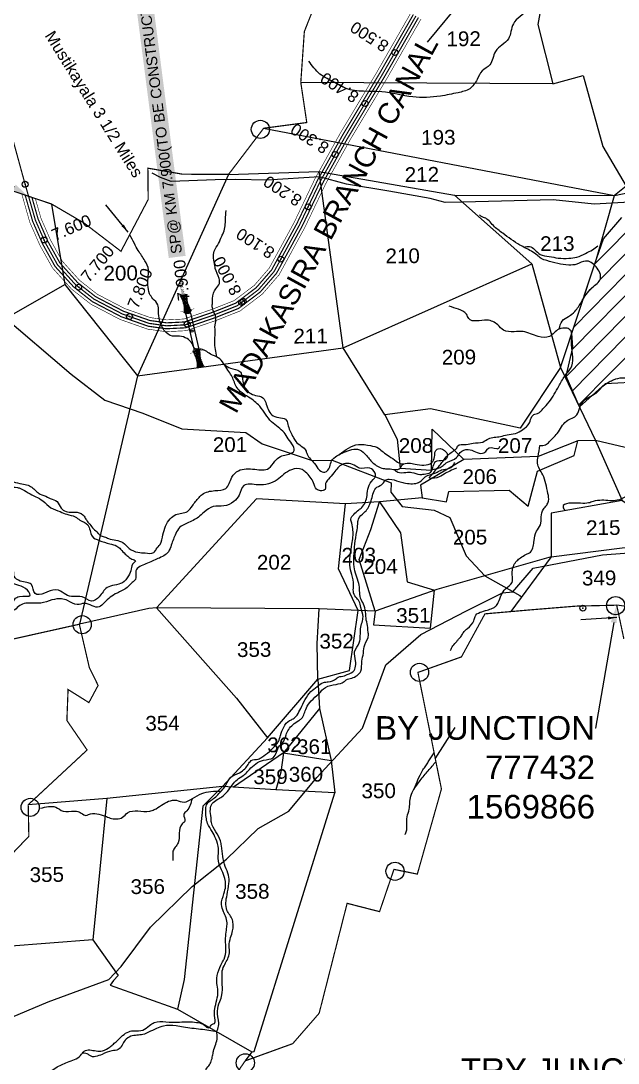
# Model space of a CAD drawing. Header units: inches. Extents: x 775404 to 782774, y 1566046 to 1574394.
# Drawn here: x 776480 to 777492, y 1569095 to 1570861 of the extents above; entities that cross this region are included whole.
import ezdxf
from ezdxf import colors
from ezdxf.entities.mleader import LeaderData, LeaderLine
from ezdxf.enums import TextEntityAlignment as Align
from ezdxf.math import Vec2, Vec3

# ---------------------------------------------------------------- set-up
doc = ezdxf.new("R2010")
doc.units = ezdxf.units.IN
doc.header["$MEASUREMENT"] = 0
doc.header["$PDMODE"] = 32
doc.header["$PDSIZE"] = 10
doc.linetypes.add('ACAD_ISO02W100', pattern=[15, 12, -3])
doc.linetypes.add('HIDDEN2', pattern=[0.1875, 0.125, -0.0625])
for name, color, linetype in [('CANAL1', 242, 'Continuous'), ('CSMark', 72, 'Continuous'), ('PLOT', 7, 'Continuous'), ('PLOT NO', 7, 'Continuous'), ('ROADS', 6, 'Continuous'), ('STREAM', 4, 'Continuous'), ('STREAM FLOW', 5, 'Continuous'), ('STRUCTURE', 5, 'Continuous'), ('VILLAGE BOUNDARY', 5, 'Continuous'), ('VILLAGE NAME', 1, 'Continuous'), ('VILLAGE STONES', 1, 'Continuous')]:
    doc.layers.add(name, color=color, linetype=linetype)
doc.styles.get("Standard").update_dxf_attribs({"font": 'arial.ttf'})
doc.linetypes.add('DOTS', pattern='A,1e-06,-3,["●",Standard,S=3,R=0,X=-1.25,Y=-1.25],-3', length=6.000001)
doc.dimstyles.get("Standard").update_dxf_attribs({"dimtxt": 0.18, "dimasz": 15, "dimexe": 0.18, "dimexo": 0.0625, "dimgap": 0.09, "dimtad": 0, "dimtih": 1, "dimtoh": 1, "dimdec": 4, "dimzin": 0, "dimdsep": 46, "dimtxsty": 'Standard', "dimcen": 0.09, "dimadec": 0, "dimazin": 0, "dimtfac": 1, "dimtdec": 4, "dimtofl": 0, "dimtmove": 0, "dimatfit": 3, "dimfxl": 1, "dimtolj": 1, "dimtzin": 0, "dimarcsym": 0})

# ---------------------------------------------------------------- blocks, each defined once
blk = doc.blocks.new('UT')
at = {"layer": 'STRUCTURE'}
h = blk.add_hatch(dxfattribs=at)
h.set_pattern_fill('DASH', color=150, scale=8, angle=-39.6278, style=0)
h.set_pattern_definition([(320.372247933, (-4370.464, -6260.8811), (1.40800153113, 0.132407282), [1, -1])])
h.paths.add_polyline_path([(765163, 1700681.9), (765165.6, 1700680.6), (765167.2, 1700680.3), (765169.1, 1700680), (765172.4, 1700679.6), (765176.4, 1700679.3), (765179.5, 1700679.5), (765183.1, 1700679.9), (765187.7, 1700680.9), (765188.9, 1700681.2), (765193.1, 1700682.2), (765196.1, 1700680.2), (765196.1, 1700672.2), (765193.1, 1700670.2), (765190.5, 1700670.8), (765188.1, 1700671.3), (765185.5, 1700671.8), (765183.6, 1700672.1), (765181, 1700672.5), (765180.3, 1700672.5), (765178.5, 1700672.6), (765176.7, 1700672.6), (765174.6, 1700672.5), (765172.5, 1700672.3), (765170.4, 1700672), (765168.5, 1700671.7), (765166.1, 1700671.2), (765165, 1700670.8), (765163, 1700669.7)])
h.paths.add_polyline_path([(765259.1, 1700682.2), (765256.1, 1700680.2), (765256.1, 1700672.2), (765259.1, 1700670.2), (765261.9, 1700671), (765264.4, 1700671.6), (765266.4, 1700672), (765269.1, 1700672.5), (765272.7, 1700673), (765276.1, 1700673.1), (765278.6, 1700672.9), (765281.2, 1700672.7), (765283.9, 1700672.3), (765286.4, 1700671.9), (765288, 1700671.3), (765289.2, 1700670.6), (765289.1, 1700682.7), (765287.6, 1700681.8), (765285.7, 1700681.2), (765283, 1700680.7), (765281.2, 1700680.4), (765276.7, 1700679.9), (765272.7, 1700679.9), (765268.7, 1700680.3), (765264.8, 1700681), (765261.2, 1700681.7)])
at = {"layer": 'STRUCTURE', "color": 150, "const_width": 0.628}
for points in [[(765190.1, 1700688.2), (765190.1, 1700684.2), (765196.1, 1700680.2), (765256.1, 1700680.2), (765262.1, 1700684.2), (765262.1, 1700688.2)], [(765190.1, 1700664.2), (765190.1, 1700668.2), (765196.1, 1700672.2), (765256.1, 1700672.2), (765262.1, 1700668.2), (765262.1, 1700664.2)]]:
    blk.add_lwpolyline(points, dxfattribs=at)
at = {"layer": 'STRUCTURE', "color": 150}
for points in [[(765196.1, 1700680.2), (765256.1, 1700680.2)], [(765196.1, 1700672.2), (765256.1, 1700672.2)], [(765196.1, 1700672.2), (765256.1, 1700672.2)]]:
    blk.add_lwpolyline(points, dxfattribs=at)
at = {"layer": 'STRUCTURE', "color": 0}
blk.add_circle((765226.1, 1700676.2), 1.89, dxfattribs=at)
at = {"layer": 'STRUCTURE', "color": 150}
for points in [[(765163, 1700681.9), (765164.4, 1700681.1), (765167.9, 1700680.2), (765171.2, 1700679.8), (765176.1, 1700679.4), (765184.7, 1700680.3), (765193.1, 1700682.2)], [(765289.1, 1700682.7), (765287.8, 1700681.9), (765284.3, 1700680.9), (765280.9, 1700680.4), (765276.1, 1700679.8), (765267.4, 1700680.5), (765259.1, 1700682.2)], [(765163, 1700669.7), (765164.3, 1700670.6), (765167.8, 1700671.6), (765171.2, 1700672.1), (765176, 1700672.6), (765184.7, 1700672), (765193.1, 1700670.2)], [(765289.2, 1700670.6), (765287.8, 1700671.4), (765284.2, 1700672.3), (765280.9, 1700672.7), (765276.1, 1700673.1), (765267.4, 1700672.2), (765259.1, 1700670.2)]]:
    blk.add_spline(points, degree=3, dxfattribs=at)
at = {"layer": 'STRUCTURE', "color": 0}
blk.add_text('STREAM', height=5, dxfattribs=at).set_placement((765148.2, 1700675.8), align=Align.MIDDLE_CENTER)
for points in [[(765190.9, 1700676), (765164.2, 1700675.8)], [(765289.3, 1700676.7), (765265.4, 1700676.4)]]:
    blk.add_leader(points, dimstyle='Standard', override={"dimasz": 10, "dimgap": 0.09, "dimtad": 0}, dxfattribs=at)

msp = doc.modelspace()

# ---------------------------------------------------------------- hatches: boundary and pattern name
at = {"layer": 'STREAM'}
h = msp.add_hatch(dxfattribs=at)
h.set_pattern_fill('ANSI31', color=256, scale=197.263291, angle=0.51, style=0)
h.set_pattern_definition([(45.510009, (-725882.885, -1537707.97), (-17.59028522, 17.27988591), [])])
edge = h.paths.add_edge_path()
edge.add_line((777658.1, 1570505.4), (777644.8, 1570516.8))
edge.add_line((777644.8, 1570516.8), (777612.4, 1570525.4))
edge.add_line((777612.4, 1570525.4), (777581.4, 1570527.2))
edge.add_line((777581.4, 1570527.2), (777562.8, 1570526.9))
edge.add_line((777562.8, 1570526.9), (777547.3, 1570535))
edge.add_line((777547.3, 1570535), (777530.6, 1570539))
edge.add_line((777530.6, 1570539), (777517.8, 1570536.8))
edge.add_line((777517.8, 1570536.8), (777503.4, 1570527.6))
edge.add_line((777503.4, 1570527.6), (777497.7, 1570527.6))
edge.add_line((777497.7, 1570527.6), (777466.8, 1570491.4))
edge.add_line((777466.8, 1570491.4), (777454.9, 1570457.8))
edge.add_line((777454.9, 1570457.8), (777451.4, 1570447.1))
edge.add_spline(control_points=[(777451.4, 1570447.1), (777452.3, 1570446.1), (777458.9, 1570439.2), (777467.1, 1570422.4), (777444.5, 1570408.5), (777436.3, 1570396.1), (777432.1, 1570389.1)], knot_values=[33.524369, 33.524369, 33.524369, 33.524369, 35.353345, 46.239915, 56.854144, 69.339971, 69.339971, 69.339971, 69.339971], degree=3, periodic=0)
edge.add_line((777432.1, 1570389.1), (777413.1, 1570331.6))
edge.add_line((777413.1, 1570331.6), (777414.7, 1570307.7))
edge.add_line((777414.7, 1570307.7), (777413.7, 1570303.3))
edge.add_spline(control_points=[(777413.7, 1570303.3), (777415, 1570292.2), (777416.7, 1570277.6), (777407.2, 1570266.9), (777405, 1570264.3), (777404.5, 1570263.6)], knot_values=[182.670302, 182.670302, 182.670302, 182.670302, 198.859787, 202.767554, 204.022959, 204.022959, 204.022959, 204.022959], degree=3, periodic=0)
edge.add_line((777404.5, 1570263.6), (777403.4, 1570258.7))
edge.add_line((777403.4, 1570258.7), (777425.1, 1570208.9))
edge.add_line((777425.1, 1570208.9), (777426.1, 1570206.9))
edge.add_line((777426.1, 1570206.9), (777427.9, 1570208.5))
edge.add_spline(control_points=[(777427.9, 1570208.5), (777429.4, 1570212.1), (777434.5, 1570220.2), (777443.3, 1570224.2), (777448.4, 1570226.9)], knot_values=[50.929509, 50.929509, 50.929509, 50.929509, 56.597491, 65.267659, 65.267659, 65.267659, 65.267659], degree=3, periodic=0)
edge.add_line((777448.4, 1570226.9), (777469.4, 1570245.7))
edge.add_line((777469.4, 1570245.7), (777470.7, 1570245.8))
edge.add_spline(control_points=[(777470.7, 1570245.8), (777472.6, 1570247), (777476.9, 1570249.5), (777485.9, 1570254.2), (777498.5, 1570256.9), (777513.9, 1570255.6), (777524.4, 1570250.2), (777531, 1570249.4), (777532.5, 1570249.3)], knot_values=[80.13486, 80.13486, 80.13486, 80.13486, 83.528287, 87.688079, 95.537484, 102.746891, 110.761026, 112.98682, 112.98682, 112.98682, 112.98682], degree=3, periodic=0)
edge.add_line((777532.5, 1570249.3), (777533.6, 1570249.3))
edge.add_line((777533.6, 1570249.3), (777534.1, 1570249.2))
edge.add_spline(control_points=[(777534.1, 1570249.2), (777539.6, 1570249), (777549.8, 1570250.2), (777564.7, 1570248.2), (777577.5, 1570243.2), (777582.9, 1570236.3), (777585.2, 1570233.5)], knot_values=[113.79901, 113.79901, 113.79901, 113.79901, 122.284608, 128.922273, 136.746786, 142.18568, 142.18568, 142.18568, 142.18568], degree=3, periodic=0)
edge.add_line((777585.2, 1570233.5), (777587.3, 1570232.9))
edge.add_line((777587.3, 1570232.9), (777615.4, 1570202.3))
edge.add_line((777615.4, 1570202.3), (777639.2, 1570164.8))
edge.add_spline(control_points=[(777639.1, 1570164.9), (777639.2, 1570164.9), (777641.2, 1570163.5), (777646.2, 1570157.8), (777650.7, 1570150.3), (777651.2, 1570145.4)], knot_values=[187.683855, 187.683855, 187.683855, 187.683855, 187.781755, 191.461105, 199.256263, 199.256263, 199.256263, 199.256263], degree=3, periodic=0)
edge.add_line((777651.2, 1570145.4), (777652.3, 1570143.6))
edge.add_line((777652.3, 1570143.6), (777651.1, 1570142))
edge.add_spline(control_points=[(777651.1, 1570142), (777650.6, 1570138.8), (777646.5, 1570132.2), (777641.1, 1570126.9), (777637.9, 1570124.7)], knot_values=[201.036522, 201.036522, 201.036522, 201.036522, 206.20274, 212.160846, 212.160846, 212.160846, 212.160846], degree=3, periodic=0)
edge.add_line((777637.9, 1570124.7), (777637.4, 1570124))
edge.add_line((777637.4, 1570124), (777640.7, 1570117.7))
edge.add_spline(control_points=[(777640.7, 1570117.7), (777646.3, 1570119.1), (777655.8, 1570121.5), (777668.3, 1570127.9), (777674.4, 1570133.1), (777677.4, 1570135.6)], knot_values=[55.605786, 55.605786, 55.605786, 55.605786, 64.401819, 70.808405, 76.633629, 76.633629, 76.633629, 76.633629], degree=3, periodic=0)
edge.add_line((777677.4, 1570135.6), (777695.5, 1570152.5))
edge.add_line((777695.5, 1570152.5), (777737.6, 1570193.5))
edge.add_line((777737.6, 1570193.5), (777771.8, 1570224.3))
edge.add_line((777771.8, 1570224.3), (777801, 1570257.5))
edge.add_line((777801, 1570257.5), (777844.5, 1570311.4))
edge.add_line((777844.5, 1570311.4), (777850, 1570328.4))
edge.add_line((777850, 1570328.4), (777846.4, 1570340))
edge.add_line((777846.4, 1570340), (777831.6, 1570353.1))
edge.add_line((777831.6, 1570353.1), (777801.3, 1570362.7))
edge.add_line((777801.3, 1570362.7), (777793.1, 1570373.4))
edge.add_line((777793.1, 1570373.4), (777786.8, 1570386.3))
edge.add_line((777786.8, 1570386.3), (777780.6, 1570420.1))
edge.add_line((777780.6, 1570420.1), (777790.9, 1570451.4))
edge.add_line((777790.9, 1570451.4), (777801.4, 1570464.3))
edge.add_line((777801.4, 1570464.3), (777814.5, 1570485.3))
edge.add_line((777814.5, 1570485.3), (777811.6, 1570496.7))
edge.add_line((777811.6, 1570496.7), (777785.1, 1570505.4))
edge.add_line((777785.1, 1570505.4), (777764.6, 1570503.5))
edge.add_line((777764.6, 1570503.5), (777728.5, 1570494.1))
edge.add_line((777728.5, 1570494.1), (777713.9, 1570496.6))
edge.add_line((777713.9, 1570496.6), (777702.7, 1570500.2))
edge.add_line((777702.7, 1570500.2), (777686.4, 1570501.1))
edge.add_line((777686.4, 1570501.1), (777669.3, 1570501.9))
edge.add_line((777669.3, 1570501.9), (777658.1, 1570505.4))
h.paths.add_polyline_path([(777538.3, 1570270.8), (777702.6, 1570272.2), (777702.3, 1570310.2), (777538, 1570308.7)], flags=24)
h.paths.add_polyline_path([(777488.5, 1570319.7), (777731.4, 1570321.8), (777731.1, 1570351.9), (777488.3, 1570349.7)], flags=24)
h.paths.add_polyline_path([(777600, 1570346.2), (777683.8, 1570346.9), (777683.4, 1570391.5), (777599.6, 1570390.8)], flags=24)

# ---------------------------------------------------------------- linework, layer by layer
at = {"color": 2}
msp.add_point((776856.4, 1570385.8), dxfattribs=at)
at = {"color": 3}
msp.add_point((776761.5, 1570346.9), dxfattribs=at)
at = {"color": 1, "linetype": 'ByBlock', "lineweight": -2, "ltscale": 200}
msp.add_point((777432, 1569866), dxfattribs=at)
at = {"layer": 'CANAL1', "color": 1, "linetype": 'HIDDEN2', "ltscale": 45, "const_width": 2}
msp.add_lwpolyline([(776464.8, 1570665.5), (776486.4, 1570586.7), (776504.6, 1570523), (776521.3, 1570485), (776541.9, 1570447.8), (776572.6, 1570413.8), (776603.9, 1570389.3), (776651.9, 1570364.2), (776697.2, 1570348.3), (776726.6, 1570344.2), (776758.1, 1570345.8), (776808.2, 1570363), (776846.3, 1570378.1), (776856.4, 1570385.8), (776882.2, 1570405.2), (776908.9, 1570436.1), (776951.8, 1570514.9), (776987.2, 1570589.1), (777028.8, 1570663.8), (777091.7, 1570769), (777149.1, 1570869)], dxfattribs=at)
at = {"layer": 'CANAL1', "color": 1, "const_width": 1}
for points in [[(776481.5, 1570567.5), (776495.1, 1570519.6), (776512.3, 1570480.5), (776533.7, 1570442), (776565.7, 1570406.5), (776598.4, 1570380.9), (776647.9, 1570355), (776694.8, 1570338.5), (776726.2, 1570334.2), (776760, 1570335.9), (776811.7, 1570353.6), (776851.2, 1570369.3), (776889, 1570397.9), (776917.1, 1570430.3), (776960.7, 1570510.3), (776996.1, 1570584.5), (777037.4, 1570658.8), (777100.4, 1570763.9), (777157.7, 1570863.9)], [(776504.5, 1570559.7), (776514, 1570526.4), (776530.2, 1570489.4), (776550.1, 1570453.7), (776579.4, 1570421.2), (776609.3, 1570397.7), (776655.9, 1570373.4), (776699.6, 1570358), (776727.1, 1570354.2), (776756.2, 1570355.7), (776804.7, 1570372.4), (776841.3, 1570386.9), (776875.3, 1570412.6), (776900.6, 1570441.8), (776942.9, 1570519.4), (776978.3, 1570593.7), (777020.1, 1570668.8), (777083.1, 1570774.1), (777140.5, 1570874.1)]]:
    msp.add_lwpolyline(points, dxfattribs=at)
at = {"layer": 'CANAL1', "color": 5, "const_width": 2}
for points in [[(776487.2, 1570565.6), (776499.9, 1570521.3), (776516.8, 1570482.8), (776537.8, 1570444.9), (776569.2, 1570410.2), (776601.1, 1570385.1), (776649.9, 1570359.6), (776696, 1570343.4), (776726.4, 1570339.2), (776759.1, 1570340.8), (776810, 1570358.3), (776848.8, 1570373.7), (776885.6, 1570401.6), (776913, 1570433.2), (776956.2, 1570512.6), (776991.7, 1570586.8), (777033.1, 1570661.3), (777096.1, 1570766.5), (777153.4, 1570866.4)], [(776498.7, 1570561.7), (776509.3, 1570524.7), (776525.7, 1570487.2), (776546, 1570450.8), (776576, 1570417.5), (776606.6, 1570393.5), (776653.9, 1570368.8), (776698.4, 1570353.2), (776726.9, 1570349.2), (776757.2, 1570350.7), (776806.5, 1570367.7), (776843.8, 1570382.5), (776878.7, 1570408.9), (776904.7, 1570438.9), (776947.3, 1570517.1), (776982.8, 1570591.4), (777024.4, 1570666.3), (777087.4, 1570771.5), (777144.8, 1570871.5)]]:
    msp.add_lwpolyline(points, dxfattribs=at)
at = {"layer": 'CSMark', "color": 3}
for p in [(777113.6, 1570807), (777062.9, 1570720.8), (777012.4, 1570634.5), (776487.2, 1570583.9), (776966.5, 1570545.7), (776519.3, 1570489.5), (776920.3, 1570457.1), (776577.9, 1570409.6), (776854, 1570384), (776664, 1570359.9), (776761.5, 1570346.9)]:
    msp.add_point(p, dxfattribs=at)
at = {"layer": 'PLOT'}
for points in [[(777363.9, 1570901.7), (777355.6, 1570854.7), (777381.1, 1570754.2), (776954.1, 1570756.4)], [(777381.1, 1570754.2), (777432.1, 1570768), (777465.6, 1570647.7), (777505.2, 1570580.9), (777485.6, 1570565)], [(776891.2, 1570678.8), (777485.6, 1570565), (777652, 1570599.8), (777756.4, 1570529.2), (777803.3, 1570561.2), (777924.1, 1570370.4), (777911.1, 1570321.7), (777854.2, 1570300.2), (777670.4, 1570109.2), (777592.3, 1570117.4), (777453.5, 1570150.2), (777423.5, 1570149.1), (777356.1, 1570122.9), (777230.5, 1570117.7), (777157.1, 1570074.2), (777159.7, 1570052.6), (777087.4, 1570046.3), (777029.9, 1570042.4), (776878.9, 1570050.9), (776709.5, 1569866.7), (776696.9, 1569865.2), (776579, 1569838.7)], [(776831.7, 1570600.6), (776677.8, 1570259.3)], [(776831.7, 1570600.6), (776984.7, 1570605.4), (777214.7, 1570565.3), (777485.6, 1570565)], [(776984.7, 1570605.4), (777025.5, 1570306.8)], [(776532.1, 1570550.4), (776554.7, 1570414), (776677.8, 1570259.3), (777026.1, 1570306.9), (777345.4, 1570449.1), (777214.7, 1570565.3)], [(777393.9, 1570273.6), (777454.9, 1570457.8), (777485.6, 1570565)], [(777345.4, 1570449.1), (777393.9, 1570273.6), (777453.5, 1570150.2)], [(776174.3, 1570376.3), (776349.9, 1570303), (776416.9, 1570335.9), (776554.7, 1570414)], [(777393.9, 1570273.6), (777325.7, 1570170.6), (777174, 1570203.4), (777096.2, 1570193.6), (777026.1, 1570306.9)], [(776677.8, 1570259.3), (776579, 1569838.7)], [(777096.2, 1570193.6), (777117.5, 1570152.1), (777122.2, 1570102.9), (777175.5, 1570099.7), (777176.7, 1570169.1), (777230.5, 1570117.7)], [(777159.7, 1570052.6), (777201.1, 1570046.3), (777204.8, 1570063.4), (777306.8, 1570065.7), (777339.2, 1570038.6), (777355.2, 1570097.9), (777417.3, 1570124.4), (777423.5, 1570149.1)], [(777453.5, 1570150.2), (777498.6, 1570048.2), (777606.2, 1569977), (777575.4, 1569858.5), (777489.2, 1569871)], [(777498.6, 1570048.2), (777378.4, 1570027), (777378.4, 1569952.7), (777309.9, 1569860.1)], [(776983.1, 1569745.8), (777036.8, 1569760.6), (777051.5, 1569862.2), (777018, 1569932.3), (777029.9, 1570042.4)], [(777080.3, 1569861), (777052.7, 1569948.3), (777072.6, 1569999), (777087.4, 1570046.3), (777122.9, 1569993.6), (777134.2, 1569910.3), (777180.6, 1569896.5)], [(777378.4, 1569952.7), (777498.5, 1569968.1), (777606.2, 1569977)], [(777378.4, 1569952.7), (777184.3, 1569897.8), (777080.3, 1569861), (776985.2, 1569864.7), (776709.5, 1569866.7)], [(777080.3, 1569861), (777077.2, 1569837.6), (777173.9, 1569831.8), (777180.6, 1569896.5)], [(776709.5, 1569866.7), (776845.3, 1569713.7), (776897.5, 1569646.1), (776821.3, 1569564.1), (776625.6, 1569543.5), (776492.4, 1569533)], [(776897.5, 1569646.1), (776983.1, 1569745.8), (776982, 1569806.3), (776985.2, 1569864.7)], [(776983.1, 1569745.8), (776985.9, 1569696.2), (777005.5, 1569608), (777011.8, 1569553.4)], [(776985.9, 1569696.2), (776925, 1569620.8), (777005.5, 1569608)], [(776925, 1569620.8), (776840.2, 1569562.9)], [(776925, 1569620.8), (776920.4, 1569587.9), (776911.7, 1569558.2)], [(776821.3, 1569564.1), (776788.2, 1569530.3), (776756.6, 1569236.7), (776745.4, 1569186.5)], [(776871.3, 1569114.3), (776874.9, 1569114.9), (777011.8, 1569553.4), (776911.7, 1569558.2), (776821.3, 1569564.1)], [(776625.6, 1569543.5), (776602, 1569304.2), (776456, 1569293.1)], [(776602, 1569304.2), (776644.8, 1569243.7), (776636.7, 1569235.3), (776631, 1569227.4), (776745.4, 1569186.5), (776871.3, 1569114.3), (776860, 1569099.2)]]:
    msp.add_lwpolyline(points, dxfattribs=at)
at = {"layer": 'ROADS', "linetype": 'DOTS', "ltscale": 3.5}
for points in [[(777541.6, 1570555.5), (777450.9, 1570550.2), (777381.7, 1570557.8), (777228, 1570553.5), (777198.5, 1570552.8), (777173.4, 1570560.1), (777103.1, 1570572.2), (777031.4, 1570584.3), (776985.9, 1570596.5), (776897.2, 1570590.9), (776843.5, 1570592.1), (776809.3, 1570591.7), (776734.8, 1570588.8), (776716.2, 1570595.2), (776702.2, 1570602.5)], [(776338, 1570467.5), (776346.7, 1570445), (776407.7, 1570397.1), (776442, 1570374), (776445, 1570364.9), (776565.4, 1570262.3), (776622, 1570218.1), (776686.4, 1570196.5), (776752.6, 1570169.9), (776860.8, 1570163.6), (776888.6, 1570144.4), (776973.1, 1570115.8), (777007.1, 1570116.7), (777107.1, 1570078.1), (777106.5, 1570062.4), (777125.6, 1570038.3), (777179.8, 1570031.8), (777206.6, 1570019.7), (777234.4, 1569954.4), (777265.6, 1569920.8), (777325.1, 1569887.2), (777328.2, 1569884.9)], [(776417.1, 1569153.5), (776526.4, 1569199.4), (776629.1, 1569236.8), (776649.8, 1569259.2), (776699.5, 1569325.8), (776770.2, 1569394.7), (776828.1, 1569440.8), (776881.8, 1569492.6), (776934.1, 1569522.2), (776981, 1569579.3), (777058.5, 1569662.9), (777098.1, 1569769.9), (777157.6, 1569821.3), (777235, 1569861.5), (777295.8, 1569892), (777313.3, 1569893.8), (777347.6, 1569933.8), (777465.1, 1569956.4), (777621.8, 1569968.4)]]:
    msp.add_lwpolyline(points, dxfattribs=at)
at = {"layer": 'STREAM'}
for points in [[(777413.1, 1570331.6), (777454.9, 1570457.8), (777454.9, 1570457.8), (777454.9, 1570457.8), (777466.8, 1570491.4), (777497.7, 1570527.6)], [(777533.6, 1570249.3), (777469.4, 1570245.7), (777426, 1570206.9), (777403.4, 1570258.7), (777414.7, 1570307.7), (777413.1, 1570331.6)]]:
    msp.add_lwpolyline(points, dxfattribs=at)
at = {"layer": 'STREAM', "color": 4}
for points in [[(777386.5, 1571163.5), (777393.4, 1571152.6), (777388.2, 1571128.9), (777394.2, 1571106.5), (777384.8, 1571078.1), (777391.2, 1571054.1), (777380.5, 1571026.6), (777380.8, 1571000.2), (777368.6, 1570971.8), (777367.7, 1570946.2), (777353.5, 1570920.8), (777338, 1570879.2), (777314.1, 1570855.9), (777305.8, 1570830.2), (777283.8, 1570809), (777274.3, 1570786.1), (777261.2, 1570775.9), (777252.8, 1570761.4), (777240.2, 1570745.8), (777220.4, 1570739), (777190.6, 1570733.3), (777143.6, 1570731.8), (777091.1, 1570740.6), (777030.9, 1570746.3), (777011.5, 1570756.1), (776986.5, 1570770.7), (776967.6, 1570792.7)], [(776812, 1570291.2), (776808.4, 1570317.5), (776809.1, 1570330.9), (776809, 1570345.8), (776810.4, 1570356.9), (776804.4, 1570374.9), (776804.3, 1570381.6), (776806.1, 1570399.3), (776810.4, 1570406.8), (776816.2, 1570415.9), (776815.7, 1570424.5), (776809.3, 1570441.4), (776808.5, 1570446.1), (776807.4, 1570470.8), (776814.8, 1570483.4), (776820.2, 1570496), (776823.3, 1570502.4), (776826.6, 1570524.8), (776827.7, 1570539.4)], [(777391.9, 1570338.8), (777396.8, 1570352.3), (777407.8, 1570360.2), (777418.3, 1570368.7), (777429.6, 1570384.9), (777447.2, 1570408.6), (777461.6, 1570423.9), (777454.2, 1570444.1), (777436.4, 1570453.9), (777421.8, 1570448.6), (777408, 1570447.1), (777370.8, 1570454.6), (777361.4, 1570458.3), (777354.6, 1570463.7), (777344.6, 1570470.5), (777325.3, 1570480.9), (777296.2, 1570500.9), (777280.3, 1570513.9), (777272.9, 1570522.1), (777265.1, 1570527.2), (777260, 1570529.2), (777256.6, 1570532.2)], [(776296.2, 1570125.3), (776306.5, 1570128.8), (776317.4, 1570131.7), (776324, 1570123.9), (776332.6, 1570118.4), (776367, 1570109.1), (776406, 1570101.6), (776416.7, 1570099.4), (776437.1, 1570098.3), (776454.4, 1570090.8), (776460.7, 1570084.7), (776467.6, 1570080.1), (776481.6, 1570076.7), (776492.4, 1570074), (776500.3, 1570069.4), (776507.2, 1570063), (776512.4, 1570059.2), (776525.1, 1570054.1), (776529.8, 1570051.5), (776541.2, 1570046.4), (776548.1, 1570035.2), (776567.1, 1570028.5), (776575.6, 1570028.4), (776587.2, 1570021.7), (776590.9, 1570015.3), (776596.7, 1570008.1), (776603.1, 1570000.3), (776610.3, 1569993.2), (776614.4, 1569989.3), (776621.2, 1569987), (776628.4, 1569983.8), (776652.8, 1569977.1), (776663.4, 1569967), (776678.3, 1569960.6), (776690.3, 1569959.4), (776705.1, 1569960.4), (776709.4, 1569965.9), (776715.7, 1569974), (776720.6, 1569990.2), (776732.8, 1570017.3), (776742.3, 1570024.4), (776762, 1570029.8), (776770.4, 1570039.3), (776781.7, 1570053.5), (776787, 1570058.4), (776808.6, 1570065), (776827.2, 1570068.7), (776837.2, 1570087.6), (776848.4, 1570098.6), (776876.3, 1570101.2), (776900, 1570102.8), (776910.2, 1570114.7), (776919.8, 1570122.8), (776938.9, 1570128.9), (776941.5, 1570130.9), (776932.9, 1570152.8), (776925.7, 1570163.4), (776904.7, 1570181.5), (776884.6, 1570208), (776865.8, 1570223.2), (776851.4, 1570233.2), (776844.8, 1570241.5), (776836.6, 1570260.2), (776830.8, 1570269.1), (776814.2, 1570290), (776801.4, 1570296.3), (776782.8, 1570304.9), (776775.3, 1570305.1), (776770.1, 1570314), (776761.5, 1570322.5), (776748.7, 1570326.7), (776736.9, 1570326.8), (776714.8, 1570353.6), (776713.1, 1570369.1), (776712.1, 1570379.7), (776703.6, 1570390.1), (776698.1, 1570398.6), (776695.8, 1570428.9), (776696.2, 1570439), (776690, 1570454.3), (776678.8, 1570471.8), (776672.2, 1570483.6), (776664.3, 1570498.5)], [(777332, 1570477.2), (777341.2, 1570478.7), (777359.6, 1570465.2), (777374.6, 1570461.6), (777390.2, 1570458.9), (777408.3, 1570458.6), (777421.7, 1570460.5), (777436.4, 1570466.9), (777448.2, 1570473.1), (777457, 1570479.4)], [(777405.1, 1570340.4), (777391.2, 1570338.5), (777375.2, 1570326.2), (777356.4, 1570326.3), (777330.6, 1570334.3), (777315.3, 1570334.2), (777297.6, 1570336.8), (777287.6, 1570345.8), (777269.5, 1570353.8), (777238.6, 1570356.3), (777234.6, 1570364.1), (777221, 1570372.3), (777205.3, 1570377.3)], [(777217.8, 1570103), (777196.8, 1570093), (777184.4, 1570086.9), (777171.9, 1570086.8), (777177.2, 1570093.2), (777184.8, 1570102.5), (777190.6, 1570109.5), (777195.8, 1570116.3), (777202.3, 1570123.9), (777206.8, 1570127.9), (777214, 1570133.4), (777218.2, 1570136.7), (777219.8, 1570140.6), (777234.2, 1570143.4), (777246.2, 1570145.5), (777262.2, 1570147.3), (777272, 1570152.9), (777292.2, 1570156.7), (777303.5, 1570159.8), (777317.5, 1570161.8), (777329.7, 1570168), (777341.4, 1570180), (777345.5, 1570190.5), (777350.3, 1570194.4), (777355.1, 1570195.7), (777359.1, 1570198.4), (777364.3, 1570203.3), (777383.5, 1570228.2), (777391.2, 1570241.8), (777401, 1570258.8), (777406.1, 1570265.5), (777410.8, 1570271.6), (777412.7, 1570311.8), (777412.6, 1570323.2), (777411.8, 1570335.6), (777405.1, 1570340.4)], [(776137.6, 1570318.5), (776150.3, 1570299.8), (776155.9, 1570285.4), (776161.9, 1570273.2), (776171.7, 1570260.4), (776180, 1570248.3), (776196.6, 1570219.7), (776204.5, 1570201), (776220, 1570189.6), (776230.9, 1570182.1), (776252.8, 1570156.5), (776267.7, 1570145.3), (776279.2, 1570134.8), (776291.6, 1570126.9), (776307.6, 1570122.5), (776316, 1570120.3), (776331.1, 1570113.2), (776340.6, 1570108.6), (776367.9, 1570098.1), (776391, 1570093.9), (776412.1, 1570090.3), (776426.5, 1570090.3), (776439.6, 1570088.3), (776450.5, 1570077.4), (776457.6, 1570072.5), (776474.3, 1570070.2), (776479.3, 1570068.7), (776492.3, 1570061.3), (776517.4, 1570047.5), (776530.9, 1570036.1), (776546.6, 1570029.4), (776557.6, 1570024.9), (776572.1, 1570020.7), (776579.9, 1570015.1), (776593.3, 1570007), (776600.8, 1569987.6), (776612.4, 1569980.7), (776630.5, 1569974.9), (776642.7, 1569971.1), (776649, 1569965.8), (776656.9, 1569957.5), (776662.4, 1569952.7), (776667.9, 1569949.1), (776673.9, 1569945.7), (776671.2, 1569942.7), (776666.8, 1569932.4), (776662.3, 1569920.6), (776652, 1569908.9), (776626, 1569900.7), (776612.5, 1569885.1), (776599.6, 1569878), (776583.6, 1569885), (776569, 1569885.5), (776556.2, 1569888.8), (776543.6, 1569896.3), (776525.2, 1569893.4), (776519.8, 1569891.1), (776504, 1569890.6), (776497.3, 1569906.3), (776490.1, 1569909.4), (776479, 1569911.9), (776468.7, 1569920.1), (776467.5, 1569928.3), (776453.5, 1569939.9), (776451.1, 1569943.7), (776435.4, 1569967.9)], [(776824.2, 1570279.3), (776835, 1570272.2), (776850.7, 1570266.9), (776854.5, 1570260), (776856.3, 1570247.6), (776859.8, 1570238.5), (776877.5, 1570226.2), (776890, 1570222.3), (776895.7, 1570211.4), (776900.1, 1570200), (776907.5, 1570191.7), (776930.1, 1570184), (776932.9, 1570174.6), (776941.5, 1570155.2), (776945.5, 1570148.4), (776963, 1570132.1), (776964.7, 1570126.9), (776977.5, 1570110.8), (776985.6, 1570099.8), (776995.1, 1570096.3), (777003.2, 1570105.2), (777006.3, 1570115.4), (777015.4, 1570124), (777027.6, 1570129.9), (777053.4, 1570134.2), (777065.5, 1570124.3), (777077.9, 1570110.7), (777096.1, 1570102.3), (777102.7, 1570102.1), (777114, 1570100.6), (777122.2, 1570102.9), (777125.5, 1570108.2), (777137.5, 1570111.6), (777147.6, 1570109.8), (777175.8, 1570112.6), (777180.8, 1570122), (777182.2, 1570132), (777186.5, 1570135.7), (777200.5, 1570130.2), (777202.8, 1570124.3), (777195.7, 1570116.1), (777182, 1570114), (777178.4, 1570106.8)], [(777358.9, 1570141.5), (777368.8, 1570142.7), (777374.8, 1570147.5), (777381.5, 1570154.5), (777388.4, 1570161.9), (777404.1, 1570182.7), (777421.9, 1570193.3), (777426.8, 1570205.6), (777434, 1570217.8), (777456.8, 1570232.4), (777465.8, 1570241.9), (777476.5, 1570249.2), (777483.9, 1570252.8), (777499, 1570256.2), (777513.2, 1570254.8), (777528.2, 1570249.9), (777550.9, 1570249.6), (777563.9, 1570247.8), (777577.9, 1570241.4), (777587.6, 1570230.7), (777596.6, 1570220.4), (777601.5, 1570208.9), (777611.7, 1570200.1), (777620.4, 1570185.5), (777622.8, 1570176.8), (777630.3, 1570169.5), (777639.3, 1570164.8), (777644.4, 1570159.7), (777651.1, 1570142.1), (777646.5, 1570132.9), (777633.6, 1570122.2), (777619, 1570117.4), (777603.3, 1570106.1), (777594.1, 1570094.5), (777582.9, 1570085.6), (777571, 1570081), (777555.8, 1570075.3), (777549.8, 1570068.5), (777532.5, 1570063.1), (777518.1, 1570060.9), (777490.1, 1570048.6), (777464.2, 1570048.7), (777449.2, 1570046.5), (777441.6, 1570044.1), (777427.8, 1570043.5), (777398.3, 1570037.4), (777401.5, 1570031.1)], [(777019.2, 1570126.2), (777051.6, 1570143.1), (777072.1, 1570141.2), (777085.8, 1570136.8), (777093.6, 1570130.5), (777103.8, 1570123.5), (777115.9, 1570114.8), (777124.9, 1570110.5), (777127.9, 1570110.1)], [(777176.8, 1570100.8), (777188.2, 1570103.4), (777195.1, 1570107.7), (777202.5, 1570113.1), (777217.9, 1570120.9), (777224.2, 1570129.6), (777237.5, 1570134.9), (777262, 1570128.3), (777268.7, 1570132.9), (777270.5, 1570136), (777286.4, 1570136.1), (777288.6, 1570136.1), (777291.2, 1570140.2)], [(777207.9, 1569794.2), (777211.6, 1569802.1), (777218.3, 1569809.5), (777221.2, 1569813.4), (777225.3, 1569817.6), (777228.8, 1569823.3), (777233.2, 1569828.8), (777236.3, 1569831.6), (777247.3, 1569844.7), (777249.2, 1569851.9), (777269.8, 1569862.6), (777279, 1569865.9), (777284.1, 1569868.8), (777288.5, 1569875.6), (777301.1, 1569898.7), (777311.9, 1569909.5), (777312.4, 1569922.6), (777314.7, 1569938.3), (777320.1, 1569945.9), (777326.3, 1569951.2), (777335.3, 1569956.9), (777343, 1569960.9), (777347.7, 1569970.6), (777349.3, 1569980.4), (777353.4, 1569996.1), (777360, 1570006.8), (777361.5, 1570020.8), (777365.2, 1570033.4), (777370.6, 1570040.5), (777373.8, 1570047.4), (777372.7, 1570060.2), (777363.9, 1570091.9), (777355, 1570111.5), (777356.1, 1570122.9), (777358.9, 1570141.5)], [(776788.1, 1569162), (776799.4, 1569155.6), (776803.6, 1569160.6), (776807.7, 1569162.7), (776808, 1569176), (776808.3, 1569187.4), (776813.7, 1569217.6), (776811.9, 1569230.3), (776820.9, 1569265.6), (776824.1, 1569271.5), (776826.7, 1569304.2), (776826.7, 1569307.1), (776828.2, 1569320.8), (776829.2, 1569329.9), (776827.7, 1569341.4), (776823.1, 1569351.7), (776819.8, 1569364), (776823.9, 1569382.2), (776826.7, 1569395.1), (776826.4, 1569403.1), (776814.2, 1569442.5), (776814.9, 1569458.8), (776810.2, 1569475.4), (776803.9, 1569487.9), (776796.3, 1569501.2), (776793.2, 1569523.2), (776794.4, 1569532.6), (776800.4, 1569539.4), (776808.2, 1569544.7), (776815.4, 1569551.8), (776827.8, 1569567.1), (776835.5, 1569579.4), (776850.4, 1569587.2), (776859.3, 1569593.8), (776865.1, 1569601.3), (776870.1, 1569607.7), (776882, 1569610.3), (776887.9, 1569613.3), (776912.4, 1569634.9), (776916.2, 1569640.1), (776919.7, 1569650.5), (776925.2, 1569664.6), (776935.2, 1569675.7), (776941, 1569678.4), (776947.7, 1569684.9), (776953.9, 1569695.9), (776971.3, 1569724.6), (776981.7, 1569733.1), (776992.5, 1569740.1), (777000.6, 1569741.2), (777014.3, 1569746.7), (777017.6, 1569749.2), (777028.1, 1569751.2), (777032.7, 1569753.5), (777044.7, 1569760.2), (777046.4, 1569764.7), (777047, 1569776.7), (777045.1, 1569792.1), (777053.2, 1569807.3), (777054.7, 1569814.5), (777055.4, 1569830.9), (777057.8, 1569841.9), (777059.6, 1569851.1), (777055.7, 1569867.2), (777052.8, 1569877.5), (777047.3, 1569884.6), (777043.1, 1569894.5), (777043.6, 1569904.6), (777040.3, 1569923.1), (777037.2, 1569938.6), (777040.4, 1570010.1), (777039, 1570016.9), (777043.7, 1570024.6), (777052.2, 1570032.4), (777057.5, 1570036.6), (777066.3, 1570056.8), (777068.5, 1570070.7), (777076.7, 1570083.6), (777080.4, 1570088.6), (777079.9, 1570094.6), (777071.1, 1570103.2), (777053.3, 1570103), (777047.4, 1570106.6), (777024.5, 1570109.5), (777010.2, 1570095.4), (777001, 1570084.4), (776996.1, 1570077), (776995.3, 1570066.9), (776987.5, 1570064.9), (776980.9, 1570067.3), (776975.7, 1570078.2), (776962.3, 1570096.3), (776956.4, 1570100.7), (776938.2, 1570100.5), (776913.9, 1570083.5), (776881.8, 1570074.7), (776857.5, 1570073.5), (776849.7, 1570057.4), (776840.8, 1570046.8), (776823.6, 1570039), (776805.8, 1570037.9), (776790.2, 1570028.6), (776780.6, 1570020.2), (776761.6, 1570009.9), (776748.8, 1570002.4), (776742.4, 1569992.2), (776734.7, 1569972.9), (776729.8, 1569961.4), (776722, 1569954.6), (776712.2, 1569949.8), (776691.8, 1569940.9), (776674.8, 1569929.3), (776674, 1569914.7), (776668.7, 1569909.5), (776659.9, 1569900.9), (776642.9, 1569891.6), (776621, 1569874.8), (776612.8, 1569868), (776587.3, 1569873.9), (776575.6, 1569871.9), (776559, 1569878.7), (776548.7, 1569881.8), (776532.7, 1569879.8), (776513.7, 1569874.5), (776499.5, 1569874.6), (776478, 1569870.4), (776469.7, 1569863.3), (776458.1, 1569859.4), (776442.8, 1569856.6), (776435.7, 1569847.8), (776425.9, 1569840.3), (776393.4, 1569836.7), (776380, 1569827.9), (776366.8, 1569825.5), (776346.4, 1569813.7), (776336.4, 1569806.8), (776328.8, 1569797.8), (776319.4, 1569793), (776308.4, 1569790.6), (776295.9, 1569781.4), (776283.7, 1569761.3), (776274.6, 1569746.4), (776263, 1569732.6), (776250.2, 1569731.4), (776237.7, 1569727), (776230.6, 1569718.2), (776213.8, 1569699), (776209.3, 1569679.9), (776206.2, 1569671.3), (776199.4, 1569653.3), (776199.5, 1569644.8), (776200.3, 1569627.5), (776193.2, 1569617.8), (776193.1, 1569603.9), (776199.4, 1569593.5)], [(776792.9, 1569076.3), (776792.8, 1569082.9), (776798.4, 1569090.8), (776802.4, 1569098.6), (776804.7, 1569107.4), (776806.3, 1569115.7), (776810, 1569127.2), (776812.7, 1569139), (776812, 1569148.3), (776814.9, 1569157.8), (776815.1, 1569163.2), (776813, 1569183.6), (776816.9, 1569199.7), (776820.6, 1569210.9), (776821.2, 1569228.2), (776821.1, 1569240.5), (776821.2, 1569251.6), (776825.4, 1569262.6), (776833.1, 1569281.9), (776832.8, 1569293.6), (776835.2, 1569308), (776838.6, 1569319.2), (776839.5, 1569328.5), (776838.2, 1569338.3), (776829.1, 1569354.3), (776829.2, 1569380.6), (776832.4, 1569399.8), (776831.7, 1569413.4), (776826.2, 1569428.3), (776819.7, 1569463.3), (776818.1, 1569471.7), (776810.2, 1569487.2), (776802.6, 1569502.7), (776802.1, 1569510.9), (776800.9, 1569525.4), (776804.2, 1569534.8), (776812.5, 1569541.8), (776820.6, 1569546.5), (776838.1, 1569566.4), (776846.2, 1569575.3), (776856.7, 1569582.7), (776862, 1569587.1), (776867.2, 1569592.7), (776891.1, 1569608.5), (776907.2, 1569612.7), (776918.2, 1569632.6), (776923.2, 1569637.8), (776929.2, 1569651.2), (776933.6, 1569660.6), (776940.7, 1569668.4), (776950.5, 1569675.5), (776955.2, 1569679.1), (776963.5, 1569696.9), (776971.7, 1569708.8), (776984.5, 1569721), (776995.9, 1569731.7), (777013.9, 1569736.9), (777027.5, 1569741.5), (777031.2, 1569744.4), (777040.4, 1569747.4), (777055.6, 1569759.3), (777057.5, 1569775.9), (777060.1, 1569789.9), (777062.3, 1569804.1), (777068.8, 1569820.5), (777067.8, 1569827.9), (777067.6, 1569833.4), (777065.1, 1569845.6), (777063.8, 1569859.7), (777060.2, 1569872.8), (777055.3, 1569883), (777053.7, 1569895.4), (777052.4, 1569907.6), (777047.7, 1569921.9), (777044.4, 1569936.2), (777044.2, 1569953.3), (777048.8, 1569995.8), (777050.7, 1570008.3), (777051.6, 1570016.6), (777061.4, 1570027.8), (777067.4, 1570034.7), (777069.7, 1570039.6), (777074.1, 1570050.8), (777082.9, 1570070.8), (777093.2, 1570076.9), (777097.2, 1570082.6), (777103.8, 1570084.4), (777120.3, 1570080.5), (777128.9, 1570078.3), (777151.5, 1570078), (777155.8, 1570080), (777164.6, 1570088.2), (777168.9, 1570090.8), (777183.1, 1570095.2), (777185.3, 1570096.5), (777192.4, 1570100.1), (777205.8, 1570103.1), (777210.9, 1570106.1), (777214.8, 1570112.5)], [(777112.5, 1570100.6), (777118.2, 1570096.4), (777132.2, 1570095.9), (777142.2, 1570096), (777155.9, 1570092.5), (777162.8, 1570093), (777173.6, 1570095.8), (777178.4, 1570106.8)], [(775999.7, 1569978.3), (776011.3, 1569976.6), (776021, 1569974.9), (776025.4, 1569969), (776028.6, 1569964.8), (776031.8, 1569963.3), (776044.4, 1569961.7), (776071, 1569943.9), (776080, 1569932.2), (776084.9, 1569926.2), (776102.3, 1569915.4), (776115.7, 1569911.3), (776136.2, 1569911.4), (776149.5, 1569916.9), (776159.3, 1569914), (776168.3, 1569910.1), (776181.3, 1569910.1), (776188.5, 1569909.7), (776195.5, 1569905.5), (776201.1, 1569902.9), (776229.6, 1569901.3), (776238.2, 1569896.3), (776248.1, 1569892.4), (776262.1, 1569891.8), (776273.4, 1569890.9), (776283.4, 1569888.5), (776288.5, 1569885.2), (776300.1, 1569878.7), (776317.9, 1569880.3), (776325.1, 1569879.1), (776332.5, 1569875.1), (776339.4, 1569871.4), (776365.1, 1569866.6), (776379.6, 1569854.8), (776384.2, 1569849.7), (776393.4, 1569846.4), (776410.9, 1569851.4), (776425.7, 1569855.1), (776444.6, 1569863.2), (776450, 1569871.6), (776465.9, 1569875.6), (776469.5, 1569881.1), (776477.6, 1569885.6), (776495.5, 1569888.1), (776487.8, 1569899.3), (776461.7, 1569910.9), (776455.7, 1569929.4), (776446.9, 1569942.4), (776441.4, 1569954.5), (776439.1, 1569961), (776417, 1569983.6), (776403.5, 1569989.9), (776397, 1569999), (776390.8, 1570005.7), (776386.2, 1570011.1), (776371.5, 1570025.7), (776352.6, 1570039.4), (776341.5, 1570048.8), (776332.4, 1570056.3)], [(777130.7, 1569482.3), (777131.5, 1569483.8), (777133.6, 1569490.2), (777133.8, 1569498), (777134.3, 1569512.4), (777137.6, 1569525.2), (777140.4, 1569547.4), (777145.9, 1569560.3), (777159.9, 1569590.1), (777164.7, 1569597.4), (777166.9, 1569600.4), (777171.1, 1569607.5), (777179.9, 1569620.9)], [(777144.6, 1569557.5), (777156.5, 1569574.3), (777163, 1569582.5), (777170, 1569590.5), (777182.9, 1569605.9)], [(776513.3, 1569526.9), (776539, 1569528.8), (776551.7, 1569522.1), (776570.6, 1569522.2), (776578, 1569521.1), (776586.6, 1569516.1), (776590, 1569514.9), (776594.4, 1569516.3), (776622.7, 1569513.6), (776631, 1569510.5), (776652.2, 1569511.7), (776660.6, 1569519.2), (776698.2, 1569522.1), (776705.9, 1569524.7), (776717.9, 1569532), (776743.4, 1569540.5), (776756.3, 1569537.3), (776770.4, 1569543.5), (776786.4, 1569551.8), (776801.8, 1569555.6), (776818.9, 1569555.7)], [(776769.9, 1569543.1), (776760.8, 1569522.7), (776755.8, 1569516.3), (776757.6, 1569505.6), (776753.1, 1569500.6), (776746.3, 1569468.4), (776741.4, 1569461.1), (776737.6, 1569454.1), (776737.1, 1569449.2), (776737.4, 1569438.8)], [(776083.9, 1568779.2), (776085.3, 1568791.6), (776096, 1568805.8), (776103, 1568816.8), (776106.6, 1568824.1), (776126.5, 1568825.7), (776137.6, 1568827.7), (776147.4, 1568832.9), (776177.3, 1568851.9), (776200, 1568854.3), (776212.9, 1568865.2), (776222.2, 1568872.8), (776243.9, 1568876.6), (776266.1, 1568877.2), (776281.8, 1568882.3), (776292.5, 1568895.7), (776296.8, 1568902), (776313.8, 1568905.6), (776325.3, 1568909.2), (776353.5, 1568936.8), (776391.8, 1568950.9), (776397.2, 1568962.9), (776399.8, 1568980), (776430.5, 1569007.4), (776439.9, 1569011.5), (776456.9, 1569020.6), (776483.7, 1569038.7), (776494.9, 1569047.9), (776508, 1569060), (776519.7, 1569072.1), (776539.2, 1569087.5), (776559, 1569096.9), (776581.1, 1569108.3), (776587.4, 1569115.7), (776607.6, 1569116.1), (776618, 1569116.2), (776631, 1569123), (776636.6, 1569127.6), (776642.9, 1569133), (776662.8, 1569148.6), (776671.9, 1569150.2), (776686.5, 1569151.3), (776698.1, 1569159.3), (776706, 1569164.2), (776725.4, 1569165.2), (776748.8, 1569164.9), (776777.7, 1569164.4), (776788.1, 1569162)], [(776812, 1569148.3), (776784.4, 1569152.5), (776755.3, 1569156), (776743, 1569158.2), (776721.4, 1569158), (776709.9, 1569153.8), (776696.2, 1569147.6), (776686.8, 1569143.9), (776666.2, 1569140.7), (776656.5, 1569134), (776651.5, 1569125.8), (776644.7, 1569118.3), (776634.2, 1569116.2), (776617.6, 1569110.2), (776596.7, 1569108.1), (776594.6, 1569109.9), (776584.3, 1569112.4)]]:
    msp.add_spline(points, degree=3, dxfattribs=at)
at = {"layer": 'VILLAGE BOUNDARY', "color": 5, "linetype": 'ACAD_ISO02W100', "ltscale": 5, "const_width": 2.03}
for points in [[(776443.2, 1570580.5), (776532.1, 1570550.4), (776587.1, 1570518.2), (776649.5, 1570470.4), (776695.6, 1570558.1), (776695.1, 1570611.2), (776753.8, 1570601), (776831.7, 1570600.6), (776891.2, 1570678.8), (776964.2, 1570688.5), (776954.1, 1570756.4), (776960.1, 1570842.6), (776992.3, 1570924)], [(777501.3, 1569813.9), (777489.2, 1569871), (777420.7, 1569869.4), (777346, 1569863.3), (777266, 1569856.3), (777226.2, 1569783.4), (777152.5, 1569757.1), (777192.3, 1569559.6), (777151.5, 1569415.5), (777111.9, 1569423.5), (777087.5, 1569351.9), (777032.6, 1569366), (776985.2, 1569179.8), (776940.4, 1569128.3), (776860, 1569099.2), (776845.3, 1569077.9)], [(776439.9, 1569423.4), (776493.5, 1569479.5), (776492.4, 1569533), (776592.2, 1569625.7), (776557.9, 1569675.7), (776559.9, 1569728.1), (776595.2, 1569706), (776610.8, 1569735.1), (776596, 1569764.9), (776579, 1569838.7), (776377.5, 1569793.7)]]:
    msp.add_lwpolyline(points, dxfattribs=at)
at = {"layer": 'VILLAGE STONES'}
for centre in [(776885.7, 1570676.9), (777487.4, 1569870.2), (776583.8, 1569837.9), (777155.1, 1569757.1), (776495.8, 1569528.5), (777113.8, 1569420.3), (776860.1, 1569095.8)]:
    msp.add_circle(centre, 15.4, dxfattribs=at)

# ---------------------------------------------------------------- block references
at = {"layer": 'STRUCTURE', "color": 0, "rotation": 283.0608518781717}
msp.add_blockref('UT', (-1052841, 1931436.8), dxfattribs=at)

# ---------------------------------------------------------------- texts
at = {"layer": 'CSMark', "color": 1}
for s, rotation, p in [('8.500', 147.1047, (777099.7, 1570814.9)), ('8.400', 147.1047, (777049, 1570728.7)), ('8.300', 147.1047, (776998.5, 1570642.4)), ('8.200', 147.1047, (776952.6, 1570553.6)), ('7.600', 23.4917, (776533.6, 1570496.7)), ('8.100', 147.1047, (776906.4, 1570464.9)), ('7.700', 50.2595, (776587.4, 1570422.5)), ('7.900', 96.8236, (776756.2, 1570386.7)), ('8.000', 117.7413, (776845.7, 1570397.7)), ('7.800', 68.7106, (776669, 1570375.2))]:
    msp.add_text(s, height=20, rotation=rotation, dxfattribs=at).set_placement(p, align=Align.MIDDLE_LEFT)
at = {"layer": 'PLOT NO'}
for s, p in [('192', (777229.9, 1570830.4)), ('193', (777187.1, 1570663.4)), ('212', (777159.2, 1570600.5)), ('213', (777388.6, 1570483.5)), ('210', (777126.6, 1570462.7)), ('200', (776649, 1570433.5)), ('211', (776970.7, 1570326.9)), ('209', (777222, 1570291.2)), ('201', (776834.2, 1570143)), ('208', (777149.2, 1570141.4)), ('207', (777317.1, 1570141.3)), ('206', (777257.2, 1570088.7)), ('215', (777466.4, 1570002.3)), ('205', (777240.8, 1569986.2)), ('203', (777052.4, 1569955.7)), ('202', (776908.8, 1569943.7)), ('204', (777089.2, 1569936.5)), ('349', (777459.4, 1569917.1)), ('351', (777144.8, 1569853.7)), ('352', (777014.8, 1569810.1)), ('353', (776875.1, 1569795.9)), ('354', (776719.9, 1569671.1)), ('362', (776926.5, 1569634.6)), ('361', (776976.8, 1569631.4)), ('359', (776902.8, 1569580.5)), ('360', (776962.8, 1569584.6)), ('350', (777086, 1569556.6)), ('355', (776523.9, 1569414.7)), ('356', (776694.9, 1569394.4)), ('358', (776872, 1569386.2))]:
    msp.add_text(s, height=25, rotation=0.51, dxfattribs=at).set_placement(p, align=Align.MIDDLE_CENTER)
at = {"layer": 'STRUCTURE', "color": 5, "insert": (776735.1, 1570465.1), "char_height": 18.013, "width": 435.933, "attachment_point": 1, "rotation": 97.3466, "bg_fill": 1, "box_fill_scale": 1.3, "bg_fill_color": 7, "bg_fill_true_color": 16777215, "bg_fill_transparency": 4390977}
msp.add_mtext('\\pi-0.026663;SP@ KM 7.900(TO BE CONSTRUCT )', dxfattribs=at)
at = {"layer": 'VILLAGE NAME'}
msp.add_text('Mustikayala 3 1/2 Miles ', height=19.726, rotation=302.0212, dxfattribs=at).set_placement((776519.7, 1570835.9))
at = {"layer": 'VILLAGE STONES'}
msp.add_text('MADAKASIRA BRANCH CANAL', height=35, rotation=61.36, dxfattribs=at).set_placement((776844.4, 1570193.5))

# ---------------------------------------------------------------- leaders
at = {"color": 1, "linetype": 'ByBlock', "lineweight": -2, "ltscale": 200}
ml = msp.add_multileader_mtext('Standard', dxfattribs=at)
ml.set_content('BY JUNCTION\\P777432\\P1569866', color=1)
ml.set_leader_properties()
ml.build(insert=Vec2(0, 0))
ml.multileader.update_dxf_attribs({"dogleg_length": 0.36, "arrow_head_size": 30})
ctx = ml.context
ctx.base_point, ctx.char_height, ctx.arrow_head_size, ctx.landing_gap_size, ctx.plane_origin = Vec3(777088.5, 1569662.7), 40, 30, 0.09, Vec3(776895.1, 1570048.9)
ctx.text_align_type = 2
notes = []
notes.append((ctx, [(1, (1, 1, 0), (777453, 1569662.7), (-1, 0), 0.36, [(0, [(777489.2, 1569871)], 0, [])])]))
ctx.mtext.insert, ctx.mtext.alignment, ctx.mtext.flow_direction = Vec3(777452.5, 1569683), 3, 5
ml = msp.add_multileader_mtext('Standard', dxfattribs=at)
ml.set_content('TRY JUNCTION\\P777585\\P1569269', color=1)
ml.set_leader_properties()
ml.build(insert=Vec2(0, 0))
ml.multileader.update_dxf_attribs({"dogleg_length": 0.36, "arrow_head_size": 0.18})
ctx = ml.context
ctx.base_point, ctx.char_height, ctx.arrow_head_size, ctx.landing_gap_size, ctx.plane_origin = Vec3(777231, 1569083.2), 40, 0.18, 0.09, Vec3(777136.6, 1569270.1)
ctx.text_align_type = 2
notes.append((ctx, [(1, (1, 1, 0), (777635.5, 1569083.2), (-1, 0), 0.36, [(0, [(777635.5, 1569293.5)], 0, [])])]))
ctx.mtext.insert, ctx.mtext.alignment, ctx.mtext.flow_direction = Vec3(777635, 1569103.5), 3, 5
at = {"layer": 'STREAM FLOW'}
for points in [[(776661.8, 1570502.8), (776623.6, 1570549.2)], [(777489.3, 1569850.2), (777428.5, 1569845.9)], [(777214.9, 1569663.6), (777180.9, 1569610.9)]]:
    msp.add_leader(points, dimstyle='Standard', override={"dimgap": 0.09, "dimtad": 0}, dxfattribs=at)
at = {"layer": 'VILLAGE STONES'}
msp.add_leader([(777277.5, 1570957.5), (777168, 1570824.5)], dimstyle='Standard', override={"dimasz": 75, "dimtfill": 2, "dimtfillclr": 5}, dxfattribs=at)
at = {"layer": 'VILLAGE STONES', "color": 1}
ml = msp.add_multileader_mtext('Standard', dxfattribs=at)
ml.set_content('7.525', color=1)
ml.set_leader_properties()
ml.build(insert=Vec2(0, 0))
ml.multileader.update_dxf_attribs({"dogleg_length": 0.36, "arrow_head_size": 30})
ctx = ml.context
ctx.base_point, ctx.char_height, ctx.arrow_head_size, ctx.landing_gap_size, ctx.plane_origin = Vec3(776248.1, 1570649.6), 35, 30, 0.09, Vec3(776690.1, 1570383)
ctx.text_align_type = 2
notes.append((ctx, [(1, (1, 1, 0), (776366.7, 1570649.6), (-1, 0), 0.36, [(0, [(776493.4, 1570562.1)], 0, [])])]))
ctx.mtext.insert, ctx.mtext.alignment, ctx.mtext.flow_direction = Vec3(776366.3, 1570667.4), 3, 5
for ctx, leaders in notes:
    for number, flags, end, landing, length, lines in leaders:
        leader = LeaderData()
        leader.index, (leader.has_last_leader_line, leader.has_dogleg_vector, leader.attachment_direction) = number, flags
        leader.last_leader_point, leader.dogleg_vector, leader.dogleg_length = Vec3(end), Vec3(landing), length
        for number, points, colour, breaks in lines:
            line = LeaderLine()
            line.index, line.vertices, line.color, line.breaks = number, Vec3.list(points), colors.encode_raw_color(colour), breaks
            leader.lines.append(line)
        ctx.leaders.append(leader)

doc.saveas('drawing.dxf')
